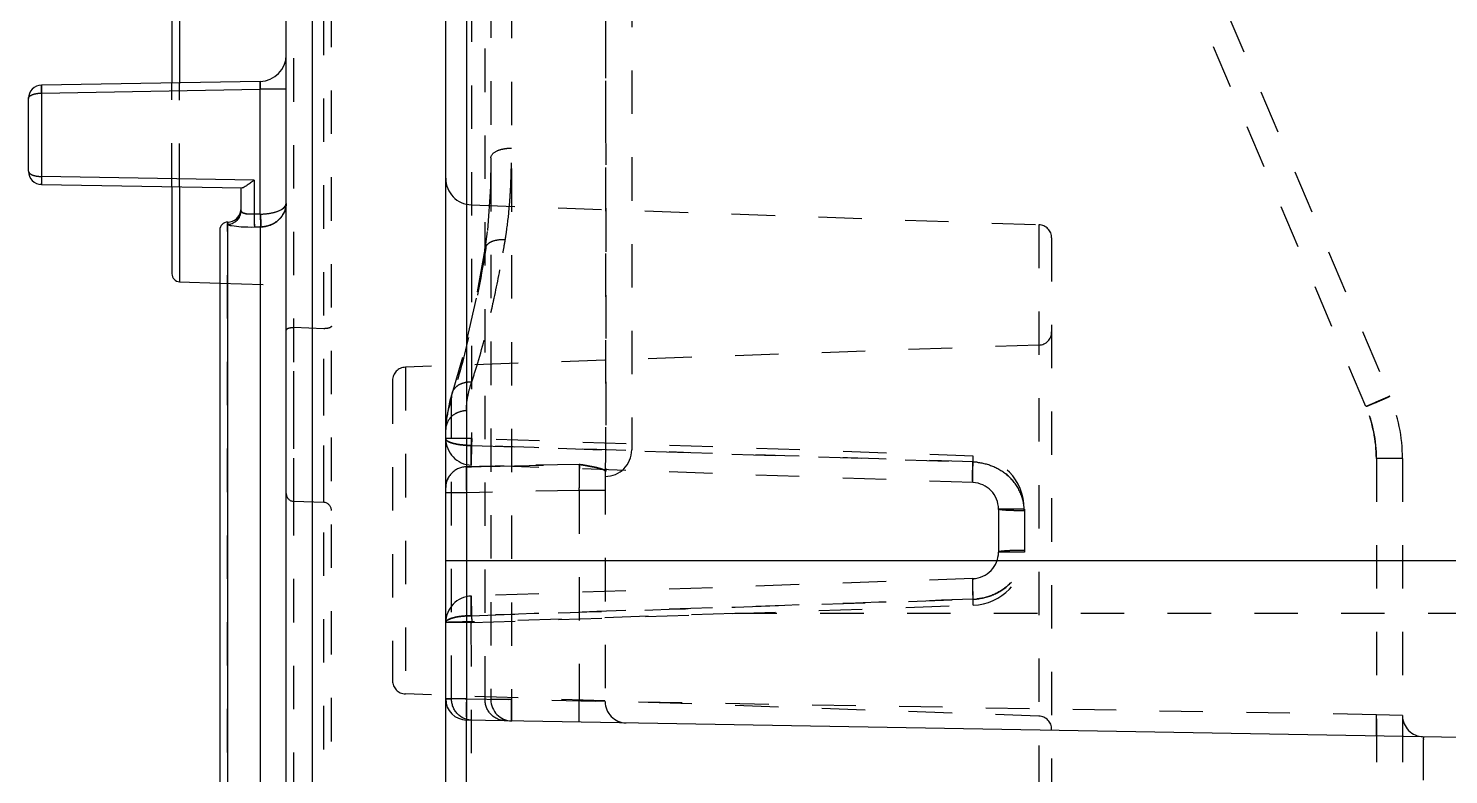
# Model space of a CAD drawing. Header units: millimetres. Extents: x -1265 to 1982, y -12197 to 1934.
# Drawn here: x 504.9 to 558.3, y 206.8 to 234.9 of the extents above; entities that cross this region are included whole.
import ezdxf

# ---------------------------------------------------------------- set-up
doc = ezdxf.new("R2010")
doc.units = ezdxf.units.MM
doc.header["$LTSCALE"] = 16.335
doc.linetypes.add('HIDDEN', pattern=[0.2, 0.1, -0.1])
doc.layers.get('0').update_dxf_attribs({"linetype": 'CONTINUOUS'})
doc.layers.add('DEFAULT_2', color=8, linetype='HIDDEN')

msp = doc.modelspace()

# ---------------------------------------------------------------- linework, layer by layer
at = {"color": 7, "linetype": 'Continuous'}
for p, q in [((520.598, -133.13), (520.598, 283.87)), ((514.598, -94.748), (514.598, 282.739)), ((515.572, 276.741), (515.572, -88.75)), ((521.384, 262.857), (521.384, 208.857)), ((510.298, 256.082), (510.298, 232.845)), ((510.587, 256.38), (510.587, 232.85)), ((513.615, 232.903), (505.389, 232.759)), ((505.389, 232.459), (513.615, 232.603)), ((505.389, 232.459), (505.389, 229.321)), ((513.615, 227.906), (513.615, 232.603)), ((514.598, 232.603), (513.615, 232.603)), ((504.898, 229.521), (504.898, 232.259)), ((513.389, 229.182), (505.389, 229.321)), ((505.389, 229.021), (512.936, 228.89)), ((510.298, 228.936), (510.298, 225.659)), ((510.587, 228.931), (510.587, 225.36)), ((512.898, 228.024), (512.898, 228.89)), ((513.389, 229.182), (513.389, 227.899)), ((513.615, 227.906), (513.389, 227.899)), ((512.098, 227.306), (512.098, 204.674)), ((512.387, 227.526), (512.387, 204.511)), ((512.398, 227.585), (512.393, 227.527)), ((512.398, 227.605), (512.398, 227.585)), ((513.624, 227.417), (513.398, 227.409)), ((513.633, 204.538), (513.633, 227.417)), ((510.587, 225.36), (512.098, 225.307)), ((520.598, 214.87), (599.598, 214.87)), ((599.107, 207.5), (521.384, 208.857))]:
    msp.add_line(p, q, dxfattribs=at)
for centre, radius, start, end in [((513.598, 233.903), 1, 271, 360), ((505.398, 232.259), 0.5, 91, 180), ((505.398, 229.521), 0.5, 180, 269), ((512.398, 228.106), 0.5, 270, 350.8002), ((512.398, 227.305), 0.3, 90, 180), ((510.598, 225.66), 0.3, 180, 268), ((521.398, 209.656), 0.8, 180, 269)]:
    msp.add_arc(centre, radius, start, end, dxfattribs=at)
for points, knots in [([(504.898, 232.259), (504.898, 232.323), (505.03, 232.407), (505.2, 232.446), (505.324, 232.459), (505.389, 232.459)], [0, 0, 0, 0, 0.345637, 0.645531, 1, 1, 1, 1]), ([(505.389, 232.759), (505.387, 232.759), (505.39, 232.747), (505.386, 232.735), (505.388, 232.705), (505.386, 232.651), (505.388, 232.567), (505.388, 232.496), (505.389, 232.459)], [0, 0, 0, 0, 0.019152, 0.075116, 0.166846, 0.293184, 0.629857, 1, 1, 1, 1]), ([(513.615, 232.903), (513.618, 232.903), (513.619, 232.89), (513.621, 232.876), (513.622, 232.846), (513.623, 232.793), (513.621, 232.71), (513.618, 232.641), (513.615, 232.603)], [0, 0, 0, 0, 0.023468, 0.08469, 0.180135, 0.305023, 0.623367, 1, 1, 1, 1]), ([(504.898, 229.521), (504.898, 229.457), (505.031, 229.374), (505.201, 229.333), (505.324, 229.322), (505.389, 229.321)], [0, 0, 0, 0, 0.349302, 0.648144, 1, 1, 1, 1]), ([(505.389, 229.321), (505.389, 229.297), (505.388, 229.212), (505.386, 229.126), (505.387, 229.065)], [0, 0, 0, 0, 0.280339, 1, 1, 1, 1]), ([(505.387, 229.065), (505.387, 229.054), (505.392, 229.045), (505.385, 229.021), (505.389, 229.021)], [0, 0, 0, 0, 0.745059, 1, 1, 1, 1]), ([(513.389, 229.182), (513.346, 229.149), (513.261, 229.085), (513.14, 228.995), (513.036, 228.928), (512.966, 228.889), (512.936, 228.89)], [0, 0, 0, 0, 0.301036, 0.586699, 0.832841, 1, 1, 1, 1]), ([(513.615, 227.905), (513.746, 227.907), (513.992, 227.931), (514.331, 228.014), (514.598, 228.179), (514.598, 228.308)], [0, 0, 0, 0, 0.352336, 0.650583, 1, 1, 1, 1]), ([(513.997, 227.493), (514.17, 227.562), (514.477, 227.78), (514.598, 228.141), (514.598, 228.308)], [0, 0, 0, 0, 0.526757, 1, 1, 1, 1]), ([(512.829, 227.775), (512.84, 227.794), (512.878, 227.872), (512.898, 227.96), (512.898, 228.024)], [0, 0, 0, 0, 0.26133, 1, 1, 1, 1]), ([(513.149, 227.908), (513.086, 227.918), (513.003, 227.937), (512.92, 227.982), (512.898, 228.011), (512.898, 228.024)], [0, 0, 0, 0, 0.662365, 0.871584, 1, 1, 1, 1]), ([(513.389, 227.899), (513.368, 227.898), (513.288, 227.895), (513.208, 227.9), (513.149, 227.908)], [0, 0, 0, 0, 0.260461, 1, 1, 1, 1]), ([(513.389, 227.899), (513.39, 227.864), (513.394, 227.733), (513.397, 227.603), (513.398, 227.507)], [0, 0, 0, 0, 0.268719, 1, 1, 1, 1]), ([(513.633, 227.907), (513.636, 227.801), (513.636, 227.638), (513.641, 227.474), (513.633, 227.417)], [0, 0, 0, 0, 0.645601, 1, 1, 1, 1]), ([(512.398, 227.527), (512.419, 227.527), (512.507, 227.533), (512.593, 227.564), (512.652, 227.597)], [0, 0, 0, 0, 0.235852, 1, 1, 1, 1]), ([(512.544, 227.467), (512.512, 227.475), (512.472, 227.486), (512.415, 227.512), (512.415, 227.527)], [0, 0, 0, 0, 0.691676, 1, 1, 1, 1]), ([(513.398, 227.409), (513.234, 227.404), (512.948, 227.409), (512.663, 227.439), (512.544, 227.467)], [0, 0, 0, 0, 0.573426, 1, 1, 1, 1]), ([(513.398, 227.507), (513.398, 227.496), (513.399, 227.463), (513.399, 227.431), (513.398, 227.409)], [0, 0, 0, 0, 0.346429, 1, 1, 1, 1]), ([(521.384, 202.857), (521.383, 203.248), (521.381, 204.013), (521.38, 205.124), (521.378, 206.148), (521.378, 206.928), (521.378, 207.48), (521.378, 207.829), (521.379, 208.131), (521.38, 208.382), (521.38, 208.558), (521.381, 208.672), (521.381, 208.737), (521.383, 208.786), (521.381, 208.825), (521.386, 208.841), (521.381, 208.857), (521.384, 208.857)], [0, 0, 0, 0, 0.195092, 0.3827, 0.555558, 0.707136, 0.773007, 0.831443, 0.881916, 0.923896, 0.956914, 0.969982, 0.980726, 0.989122, 0.995148, 0.998781, 1, 1, 1, 1])]:
    msp.add_open_spline(points, degree=3, knots=knots, dxfattribs=at)
for points in [[(512.652, 227.597), (512.724, 227.639), (512.788, 227.702), (512.829, 227.775)], [(513.633, 227.417), (513.757, 227.421), (513.881, 227.447), (513.997, 227.493)]]:
    msp.add_open_spline(points, degree=3, dxfattribs=at)
at = {"layer": 'DEFAULT_2', "color": 8, "linetype": 'HIDDEN'}
for p, q in [((516.008, 64.006), (516.008, 283.738)), ((516.298, 64.308), (516.298, 283.465)), ((514.887, 163.531), (514.887, 282.95)), ((522.079, 209.631), (522.079, 268.844)), ((522.298, 268.841), (522.298, 209.627)), ((523.077, 268.827), (523.077, 209.627)), ((555.219, 220.66), (534.908, 268.621)), ((535.976, 268.602), (556.122, 221.05)), ((527.598, 262.714), (527.598, 219.027)), ((521.572, 258.888), (521.563, 219.195)), ((526.614, 237.925), (526.624, 218.226)), ((526.624, 228.02), (526.624, 237.867)), ((510.298, 228.936), (510.298, 232.845)), ((510.587, 228.931), (510.587, 232.85)), ((521.563, 228.253), (542.915, 227.507)), ((512.387, 204.375), (512.393, 227.533)), ((512.393, 227.527), (512.398, 227.605)), ((542.915, 227.507), (542.915, 204.473)), ((522.072, 226.589), (522.072, 226.589)), ((522.08, 226.462), (522.072, 226.589)), ((543.398, 227.007), (543.398, 204.973)), ((512.098, 225.307), (514.598, 225.22)), ((516.008, 223.591), (514.887, 223.63)), ((542.915, 222.973), (519.08, 222.141)), ((519.08, 222.141), (519.08, 209.839)), ((518.598, 221.643), (518.598, 210.338)), ((520.816, 220.916), (520.838, 221.164)), ((520.816, 209.653), (520.816, 220.917)), ((520.838, 221.164), (520.838, 221.164)), ((521.58, 219.456), (520.598, 219.456)), ((521.563, 219.195), (540.433, 218.574)), ((540.45, 218.797), (521.58, 219.456)), ((555.615, 218.709), (555.615, 202.26)), ((556.598, 218.709), (555.624, 218.709)), ((556.598, 218.709), (556.598, 206.804)), ((525.624, 218.483), (521.377, 218.392)), ((521.377, 218.392), (521.564, 218.396)), ((540.433, 217.798), (521.563, 218.457)), ((521.564, 218.396), (522.298, 218.411)), ((522.298, 218.411), (522.646, 218.419)), ((522.646, 218.419), (525.624, 218.483)), ((526.598, 218.226), (526.598, 209.552)), ((525.624, 217.504), (521.377, 217.414)), ((525.624, 217.504), (525.624, 209.582)), ((526.598, 217.504), (525.624, 217.504)), ((516.008, 217.051), (514.887, 217.089)), ((521.377, 217.414), (520.598, 217.414)), ((541.398, 216.798), (541.398, 215.182)), ((542.38, 216.798), (541.398, 216.798)), ((542.38, 216.798), (542.38, 215.182)), ((542.38, 215.182), (541.398, 215.182)), ((540.433, 214.183), (521.563, 213.524)), ((531.487, 213.112), (540.433, 213.406)), ((521.58, -112.561), (521.563, 212.786)), ((521.58, 212.525), (540.45, 213.184)), ((531.48, 212.87), (521.58, 212.551)), ((598.398, 212.87), (531.48, 212.87)), ((521.58, 212.525), (520.598, 212.525)), ((542.915, 209.007), (519.08, 209.839)), ((555.624, 209.059), (520.598, 209.657)), ((521.377, 209.656), (520.598, 209.656)), ((520.598, 209.656), (520.816, 209.653)), ((523.077, 209.627), (522.298, 209.627)), ((526.598, 209.552), (525.624, 209.582)), ((556.598, 209.028), (555.624, 209.059)), ((521.384, 202.857), (521.384, 208.857))]:
    msp.add_line(p, q, dxfattribs=at)
for points in [[(522.298, 230.023), (522.28, 228.916), (522.163, 227.25), (522.072, 226.589)], [(522.072, 226.589), (521.74, 224.735), (521.229, 222.502), (520.838, 221.164)], [(520.838, 221.164), (520.756, 220.888), (520.617, 220.156), (520.598, 219.795)]]:
    msp.add_lwpolyline(points, dxfattribs=at)
for centre, radius, start, end in [((521.598, 229.252), 1, 180, 268), ((512.398, 228.106), 0.5, 350.8002, 360), ((513.734, 228.336), 0.869, 322.3253, 330.3142), ((513.601, 228.497), 1.079, 295.368, 301.9938), ((542.898, 227.007), 0.5, 0, 88), ((470.327, 235.701), 53.239, 349.987, 350.5347), ((542.898, 223.473), 0.5, 272, 360), ((519.098, 221.641), 0.5, 92, 180), ((550.598, 218.709), 6, 0, 22.961), ((550.618, 218.707), 5.007, 0.0332, 22.9559), ((521.598, 219.456), 1, 180, 268), ((526.598, 219.028), 1, 270, 360), ((540.362, 216.423), 2.152, 83.7754, 88.117), ((540.38, 216.813), 1.985, 0.0032, 87.9842), ((535.656, 218.216), 9.042, 179.7425, 179.9813), ((564.825, 218.159), 43.455, 180.4053, 180.9832), ((540.398, 216.798), 1, 0, 88), ((514.898, 217.389), 0.3, 179.9322, 268.021), ((515.998, 216.751), 0.3, 0.0018, 88.002), ((540.398, 215.182), 1, 272, 360), ((540.38, 215.167), 1.985, 272.0158, 359.997), ((521.598, 212.525), 1, 92, 180), ((540.362, 215.555), 2.15, 271.8837, 276.3219), ((519.098, 210.339), 0.5, 180, 268), ((523.098, 209.627), 0.8, 180, 269), ((527.398, 209.552), 0.8, 180, 269), ((542.898, 208.507), 0.5, 0, 88), ((557.398, 209.028), 0.8, 180, 269)]:
    msp.add_arc(centre, radius, start, end, dxfattribs=at)
for points, knots in [([(504.898, 232.259), (504.898, 232.324), (505.031, 232.406), (505.201, 232.447), (505.324, 232.459), (505.389, 232.459)], [0, 0, 0, 0, 0.349302, 0.648144, 1, 1, 1, 1]), ([(505.389, 232.459), (505.388, 232.496), (505.388, 232.567), (505.386, 232.651), (505.388, 232.705), (505.386, 232.735), (505.39, 232.747), (505.387, 232.759), (505.389, 232.759)], [0, 0, 0, 0, 0.370143, 0.706816, 0.833154, 0.924884, 0.980848, 1, 1, 1, 1]), ([(513.615, 232.603), (513.618, 232.641), (513.621, 232.71), (513.623, 232.793), (513.622, 232.846), (513.621, 232.876), (513.619, 232.89), (513.618, 232.903), (513.615, 232.903)], [0, 0, 0, 0, 0.376633, 0.694977, 0.819864, 0.91531, 0.976532, 1, 1, 1, 1]), ([(522.298, 230.028), (522.298, 230.145), (522.513, 230.302), (522.793, 230.371), (522.982, 230.392), (523.077, 230.393)], [0, 0, 0, 0, 0.385212, 0.685756, 1, 1, 1, 1]), ([(522.995, 228.2), (523.01, 228.378), (523.062, 229.108), (523.077, 229.84), (523.077, 230.393)], [0, 0, 0, 0, 0.244285, 1, 1, 1, 1]), ([(522.298, 230.023), (522.298, 229.715), (522.285, 228.526), (522.21, 227.334), (522.079, 226.462)], [0, 0, 0, 0, 0.258866, 1, 1, 1, 1]), ([(504.898, 229.521), (504.898, 229.457), (505.03, 229.374), (505.2, 229.334), (505.324, 229.322), (505.389, 229.321)], [0, 0, 0, 0, 0.345637, 0.645531, 1, 1, 1, 1]), ([(505.389, 229.021), (505.387, 229.021), (505.39, 229.033), (505.387, 229.044), (505.387, 229.057), (505.387, 229.065)], [0, 0, 0, 0, 0.131723, 0.516622, 1, 1, 1, 1]), ([(513.615, 227.905), (513.746, 227.907), (513.992, 227.931), (514.331, 228.014), (514.598, 228.179), (514.598, 228.308)], [0, 0, 0, 0, 0.352338, 0.650583, 1, 1, 1, 1]), ([(514.598, 228.308), (514.598, 228.204), (514.569, 228.063), (514.507, 227.937), (514.489, 227.906)], [0, 0, 0, 0, 0.743613, 1, 1, 1, 1]), ([(522.841, 226.946), (522.858, 227.048), (522.922, 227.464), (522.969, 227.883), (522.995, 228.2)], [0, 0, 0, 0, 0.246243, 1, 1, 1, 1]), ([(512.898, 228.024), (512.898, 228.003), (512.953, 227.959), (513.039, 227.929), (513.112, 227.914), (513.149, 227.909)], [0, 0, 0, 0, 0.213945, 0.614253, 1, 1, 1, 1]), ([(513.389, 227.899), (513.392, 227.795), (513.395, 227.632), (513.401, 227.468), (513.398, 227.409)], [0, 0, 0, 0, 0.637594, 1, 1, 1, 1]), ([(513.633, 227.417), (513.641, 227.474), (513.636, 227.638), (513.636, 227.801), (513.633, 227.907)], [0, 0, 0, 0, 0.354399, 1, 1, 1, 1]), ([(514.422, 227.805), (514.405, 227.783), (514.333, 227.698), (514.245, 227.627), (514.173, 227.582)], [0, 0, 0, 0, 0.242835, 1, 1, 1, 1]), ([(526.614, 218.256), (526.615, 218.408), (526.622, 218.792), (526.627, 219.668), (526.623, 221.045), (526.625, 223.916), (526.624, 226.295), (526.624, 228.02)], [0, 0, 0, 0, 0.046798, 0.117986, 0.269091, 0.46989, 1, 1, 1, 1]), ([(512.393, 227.533), (512.393, 227.523), (512.424, 227.501), (512.474, 227.484), (512.519, 227.473), (512.544, 227.467)], [0, 0, 0, 0, 0.180216, 0.549988, 1, 1, 1, 1]), ([(514.064, 227.522), (513.964, 227.475), (513.819, 227.431), (513.671, 227.418), (513.633, 227.417)], [0, 0, 0, 0, 0.745622, 1, 1, 1, 1]), ([(522.075, 226.589), (522.085, 226.641), (522.137, 226.752), (522.233, 226.825), (522.289, 226.855)], [0, 0, 0, 0, 0.4604, 1, 1, 1, 1]), ([(522.289, 226.855), (522.37, 226.897), (522.556, 226.947), (522.745, 226.956), (522.841, 226.947)], [0, 0, 0, 0, 0.48886, 1, 1, 1, 1]), ([(522.079, 226.461), (521.915, 225.445), (521.566, 223.58), (521.084, 221.742), (520.816, 220.917)], [0, 0, 0, 0, 0.542671, 1, 1, 1, 1]), ([(522.303, 224.207), (522.344, 224.384), (522.509, 225.127), (522.654, 225.874), (522.755, 226.444)], [0, 0, 0, 0, 0.239284, 1, 1, 1, 1]), ([(521.578, 221.588), (521.645, 221.786), (521.92, 222.649), (522.147, 223.527), (522.303, 224.207)], [0, 0, 0, 0, 0.23041, 1, 1, 1, 1]), ([(514.887, 223.63), (514.818, 223.629), (514.724, 223.619), (514.626, 223.583), (514.598, 223.551), (514.598, 223.537)], [0, 0, 0, 0, 0.653045, 0.870629, 1, 1, 1, 1]), ([(514.887, 217.089), (514.885, 217.103), (514.887, 217.153), (514.883, 217.261), (514.883, 217.436), (514.881, 217.793), (514.881, 218.379), (514.88, 219.225), (514.881, 220.228), (514.882, 221.714), (514.886, 222.859), (514.887, 223.63)], [0, 0, 0, 0, 0.006319, 0.022975, 0.049762, 0.086342, 0.186661, 0.318511, 0.474704, 0.646612, 1, 1, 1, 1]), ([(516.298, 223.684), (516.298, 223.671), (516.269, 223.639), (516.172, 223.602), (516.077, 223.592), (516.008, 223.591)], [0, 0, 0, 0, 0.12587, 0.346258, 1, 1, 1, 1]), ([(516.008, 217.051), (516.012, 217.064), (516.008, 217.115), (516.013, 217.222), (516.012, 217.397), (516.014, 217.634), (516.014, 217.933), (516.015, 218.439), (516.016, 219.186), (516.015, 220.189), (516.014, 221.293), (516.011, 222.439), (516.009, 223.21), (516.008, 223.591)], [0, 0, 0, 0, 0.006307, 0.022962, 0.049673, 0.086147, 0.132005, 0.186522, 0.318301, 0.474554, 0.646526, 0.82491, 1, 1, 1, 1]), ([(520.841, 221.163), (520.864, 221.231), (520.935, 221.365), (521.119, 221.507), (521.342, 221.581), (521.501, 221.593), (521.578, 221.587)], [0, 0, 0, 0, 0.23591, 0.483667, 0.744922, 1, 1, 1, 1]), ([(521.434, 221.051), (521.442, 221.095), (521.481, 221.276), (521.533, 221.455), (521.578, 221.588)], [0, 0, 0, 0, 0.240762, 1, 1, 1, 1]), ([(520.816, 220.916), (520.782, 220.818), (520.666, 220.455), (520.598, 220.073), (520.598, 219.795)], [0, 0, 0, 0, 0.271559, 1, 1, 1, 1]), ([(521.377, 220.503), (521.377, 220.547), (521.382, 220.731), (521.407, 220.914), (521.434, 221.051)], [0, 0, 0, 0, 0.240103, 1, 1, 1, 1]), ([(556.122, 221.05), (556.123, 221.048), (556.113, 221.046), (556.104, 221.039), (556.081, 221.03), (556.038, 221.01), (555.962, 220.978), (555.852, 220.93), (555.717, 220.871), (555.503, 220.78), (555.335, 220.709), (555.219, 220.66)], [0, 0, 0, 0, 0.004914, 0.01937, 0.043142, 0.075982, 0.167847, 0.291809, 0.44309, 0.616592, 1, 1, 1, 1]), ([(555.228, 220.66), (555.343, 220.708), (555.51, 220.779), (555.721, 220.87), (555.855, 220.928), (555.964, 220.976), (556.039, 221.009), (556.081, 221.029), (556.105, 221.039), (556.113, 221.046), (556.123, 221.048), (556.122, 221.05)], [0, 0, 0, 0, 0.3836, 0.556816, 0.70802, 0.831988, 0.923821, 0.95669, 0.980507, 0.995015, 1, 1, 1, 1]), ([(521.377, 220.503), (521.28, 220.501), (521.082, 220.46), (520.743, 220.273), (520.598, 219.978), (520.598, 219.795)], [0, 0, 0, 0, 0.254213, 0.518808, 1, 1, 1, 1]), ([(521.563, 219.195), (521.439, 219.197), (521.209, 219.21), (520.94, 219.253), (520.766, 219.309), (520.664, 219.354), (520.598, 219.415), (520.598, 219.456)], [0, 0, 0, 0, 0.358763, 0.665731, 0.786797, 0.881746, 1, 1, 1, 1]), ([(520.598, 219.456), (520.598, 219.415), (520.664, 219.354), (520.766, 219.309), (520.94, 219.253), (521.209, 219.21), (521.439, 219.197), (521.563, 219.195)], [0, 0, 0, 0, 0.118254, 0.213202, 0.334268, 0.641237, 1, 1, 1, 1]), ([(521.563, 218.456), (521.558, 218.457), (521.561, 218.484), (521.554, 218.515), (521.555, 218.584), (521.553, 218.669), (521.555, 218.779), (521.557, 218.956), (521.56, 219.097), (521.563, 219.196)], [0, 0, 0, 0, 0.019219, 0.07311, 0.160726, 0.280016, 0.427835, 0.600763, 1, 1, 1, 1]), ([(521.563, 219.195), (521.56, 219.097), (521.557, 218.956), (521.555, 218.778), (521.553, 218.669), (521.555, 218.584), (521.554, 218.515), (521.561, 218.484), (521.558, 218.457), (521.563, 218.456)], [0, 0, 0, 0, 0.399176, 0.571989, 0.719803, 0.839147, 0.9268, 0.980749, 1, 1, 1, 1]), ([(521.58, 219.456), (521.576, 219.329), (521.57, 219.144), (521.564, 218.908), (521.561, 218.758), (521.559, 218.636), (521.558, 218.552), (521.56, 218.504), (521.559, 218.478), (521.562, 218.467), (521.561, 218.457), (521.563, 218.457)], [0, 0, 0, 0, 0.382011, 0.555411, 0.706847, 0.8311, 0.923281, 0.956281, 0.980207, 0.994819, 1, 1, 1, 1]), ([(540.433, 217.798), (540.428, 217.798), (540.43, 217.825), (540.423, 217.856), (540.424, 217.927), (540.423, 218.017), (540.424, 218.135), (540.426, 218.323), (540.43, 218.473), (540.433, 218.575)], [0, 0, 0, 0, 0.017582, 0.068283, 0.153039, 0.272414, 0.425253, 0.603763, 1, 1, 1, 1]), ([(540.433, 217.798), (540.431, 217.798), (540.432, 217.807), (540.429, 217.818), (540.43, 217.844), (540.428, 217.892), (540.429, 217.976), (540.431, 218.101), (540.434, 218.255), (540.44, 218.491), (540.446, 218.674), (540.45, 218.797)], [0, 0, 0, 0, 0.004999, 0.019227, 0.042665, 0.075185, 0.166901, 0.293222, 0.451088, 0.629862, 1, 1, 1, 1]), ([(542.363, 216.734), (542.363, 216.978), (542.254, 217.471), (541.806, 218.073), (541.168, 218.466), (540.678, 218.566), (540.433, 218.574)], [0, 0, 0, 0, 0.249638, 0.498924, 0.749088, 1, 1, 1, 1]), ([(540.595, 218.563), (540.823, 218.538), (541.272, 218.417), (541.658, 218.154), (541.82, 217.995)], [0, 0, 0, 0, 0.501027, 1, 1, 1, 1]), ([(521.377, 218.392), (521.177, 218.386), (520.767, 218.219), (520.598, 217.806), (520.598, 217.609)], [0, 0, 0, 0, 0.503844, 1, 1, 1, 1]), ([(521.377, 218.392), (521.374, 218.35), (521.372, 218.233), (521.369, 217.908), (521.373, 217.623), (521.377, 217.414)], [0, 0, 0, 0, 0.128453, 0.356652, 1, 1, 1, 1]), ([(521.377, 218.392), (521.372, 218.328), (521.372, 218.148), (521.371, 217.968), (521.372, 217.852)], [0, 0, 0, 0, 0.352392, 1, 1, 1, 1]), ([(525.624, 218.483), (525.74, 218.462), (525.961, 218.425), (526.257, 218.369), (526.462, 218.314), (526.566, 218.27), (526.598, 218.239), (526.598, 218.226)], [0, 0, 0, 0, 0.347246, 0.657243, 0.888489, 0.960207, 1, 1, 1, 1]), ([(525.624, 217.504), (525.629, 217.714), (525.633, 217.999), (525.63, 218.325), (525.628, 218.441), (525.624, 218.483)], [0, 0, 0, 0, 0.644547, 0.87198, 1, 1, 1, 1]), ([(525.624, 218.483), (525.625, 218.474), (525.629, 218.421), (525.63, 218.367), (525.63, 218.323)], [0, 0, 0, 0, 0.161148, 1, 1, 1, 1]), ([(526.531, 218.283), (526.482, 218.306), (526.357, 218.344), (526.055, 218.41), (525.802, 218.452), (525.624, 218.483)], [0, 0, 0, 0, 0.17477, 0.416869, 1, 1, 1, 1]), ([(526.614, 218.218), (526.614, 218.232), (526.581, 218.259), (526.551, 218.274), (526.531, 218.283)], [0, 0, 0, 0, 0.371393, 1, 1, 1, 1]), ([(520.598, 217.609), (520.598, 217.639), (520.607, 217.765), (520.647, 217.888), (520.692, 217.973)], [0, 0, 0, 0, 0.23721, 1, 1, 1, 1]), ([(542.363, 216.734), (542.243, 216.734), (542.065, 216.737), (541.837, 216.745), (541.688, 216.752), (541.57, 216.762), (541.477, 216.772), (541.432, 216.783), (541.398, 216.791), (541.398, 216.798)], [0, 0, 0, 0, 0.370906, 0.548554, 0.705049, 0.830296, 0.92152, 0.977918, 1, 1, 1, 1]), ([(540.433, 213.406), (540.678, 213.414), (541.168, 213.514), (541.806, 213.907), (542.254, 214.51), (542.363, 215.003), (542.363, 215.247)], [0, 0, 0, 0, 0.250847, 0.501048, 0.750418, 1, 1, 1, 1]), ([(542.363, 215.247), (542.243, 215.246), (542.065, 215.244), (541.837, 215.236), (541.688, 215.228), (541.57, 215.219), (541.477, 215.208), (541.432, 215.198), (541.398, 215.189), (541.398, 215.182)], [0, 0, 0, 0, 0.370906, 0.548554, 0.705049, 0.830296, 0.92152, 0.977918, 1, 1, 1, 1]), ([(540.433, 214.183), (540.428, 214.183), (540.43, 214.156), (540.423, 214.125), (540.424, 214.054), (540.423, 213.964), (540.424, 213.846), (540.426, 213.657), (540.43, 213.508), (540.433, 213.405)], [0, 0, 0, 0, 0.017582, 0.068283, 0.153039, 0.272414, 0.425253, 0.603763, 1, 1, 1, 1]), ([(540.433, 214.183), (540.428, 214.183), (540.43, 214.156), (540.423, 214.125), (540.424, 214.054), (540.423, 213.964), (540.424, 213.846), (540.426, 213.658), (540.43, 213.509), (540.433, 213.406)], [0, 0, 0, 0, 0.017578, 0.068264, 0.152995, 0.272332, 0.42514, 0.603646, 1, 1, 1, 1]), ([(540.45, 213.184), (540.446, 213.307), (540.44, 213.49), (540.434, 213.725), (540.431, 213.88), (540.429, 214.005), (540.428, 214.089), (540.43, 214.137), (540.429, 214.162), (540.432, 214.173), (540.431, 214.183), (540.433, 214.183)], [0, 0, 0, 0, 0.370138, 0.548912, 0.706778, 0.833099, 0.924815, 0.957335, 0.980773, 0.995001, 1, 1, 1, 1]), ([(541.824, 213.989), (541.661, 213.829), (541.276, 213.566), (540.826, 213.443), (540.599, 213.418)], [0, 0, 0, 0, 0.498837, 1, 1, 1, 1]), ([(521.563, 212.785), (521.56, 212.883), (521.557, 213.024), (521.555, 213.202), (521.553, 213.311), (521.555, 213.397), (521.554, 213.466), (521.561, 213.497), (521.558, 213.524), (521.563, 213.524)], [0, 0, 0, 0, 0.399111, 0.571925, 0.719744, 0.839095, 0.926758, 0.980715, 1, 1, 1, 1]), ([(521.563, 213.524), (521.561, 213.528), (521.561, 213.482), (521.558, 213.456), (521.56, 213.355), (521.561, 213.243), (521.564, 213.094), (521.57, 212.862), (521.576, 212.678), (521.58, 212.551)], [0, 0, 0, 0, 0.014941, 0.06819, 0.158073, 0.281481, 0.43365, 0.609423, 1, 1, 1, 1]), ([(521.563, 213.524), (521.561, 213.524), (521.562, 213.514), (521.559, 213.503), (521.56, 213.477), (521.558, 213.428), (521.559, 213.344), (521.561, 213.222), (521.564, 213.072), (521.57, 212.837), (521.576, 212.652), (521.58, 212.525)], [0, 0, 0, 0, 0.005181, 0.019793, 0.043719, 0.076719, 0.1689, 0.293153, 0.444589, 0.617989, 1, 1, 1, 1]), ([(520.598, 212.525), (520.598, 212.565), (520.664, 212.626), (520.766, 212.671), (520.94, 212.728), (521.209, 212.771), (521.439, 212.784), (521.563, 212.786)], [0, 0, 0, 0, 0.118254, 0.213202, 0.334268, 0.641237, 1, 1, 1, 1]), ([(521.563, 212.786), (521.439, 212.784), (521.209, 212.771), (520.94, 212.728), (520.766, 212.671), (520.664, 212.626), (520.598, 212.565), (520.598, 212.525)], [0, 0, 0, 0, 0.358763, 0.665731, 0.786797, 0.881746, 1, 1, 1, 1]), ([(521.58, 212.551), (521.455, 212.551), (521.272, 212.55), (521.04, 212.547), (520.893, 212.544), (520.773, 212.54), (520.691, 212.536), (520.644, 212.533), (520.619, 212.53), (520.607, 212.528), (520.598, 212.526), (520.598, 212.525)], [0, 0, 0, 0, 0.382985, 0.556248, 0.707345, 0.831193, 0.923037, 0.955932, 0.979814, 0.99448, 1, 1, 1, 1]), ([(521.585, 208.853), (521.387, 208.857), (520.975, 209.034), (520.816, 209.451), (520.816, 209.653)], [0, 0, 0, 0, 0.495771, 1, 1, 1, 1]), ([(521.377, 209.656), (521.375, 209.554), (521.373, 209.406), (521.373, 209.217), (521.373, 209.098), (521.374, 208.999), (521.377, 208.928), (521.378, 208.881), (521.381, 208.864), (521.382, 208.857), (521.384, 208.857)], [0, 0, 0, 0, 0.382693, 0.555703, 0.706954, 0.830945, 0.923173, 0.98002, 0.994562, 1, 1, 1, 1]), ([(522.848, 208.831), (522.65, 208.834), (522.238, 209.013), (522.079, 209.43), (522.079, 209.631)], [0, 0, 0, 0, 0.496128, 1, 1, 1, 1]), ([(523.077, 209.627), (523.074, 209.465), (523.073, 209.209), (523.071, 208.951), (523.079, 208.856)], [0, 0, 0, 0, 0.628549, 1, 1, 1, 1]), ([(523.084, 208.827), (523.082, 208.827), (523.081, 208.834), (523.078, 208.851), (523.077, 208.898), (523.074, 208.969), (523.073, 209.068), (523.073, 209.188), (523.073, 209.376), (523.075, 209.525), (523.077, 209.627)], [0, 0, 0, 0, 0.005438, 0.01998, 0.076827, 0.169055, 0.293046, 0.444297, 0.617307, 1, 1, 1, 1]), ([(525.631, 208.782), (525.63, 208.782), (525.629, 208.79), (525.627, 208.799), (525.626, 208.819), (525.623, 208.858), (525.621, 208.925), (525.62, 209.025), (525.62, 209.149), (525.621, 209.337), (525.622, 209.484), (525.624, 209.582)], [0, 0, 0, 0, 0.005296, 0.01963, 0.043125, 0.075675, 0.167399, 0.293676, 0.451457, 0.63012, 1, 1, 1, 1]), ([(555.631, 208.259), (555.63, 208.259), (555.629, 208.266), (555.627, 208.276), (555.626, 208.295), (555.623, 208.334), (555.621, 208.401), (555.62, 208.502), (555.62, 208.625), (555.621, 208.814), (555.622, 208.96), (555.624, 209.059)], [0, 0, 0, 0, 0.005296, 0.01963, 0.043125, 0.075675, 0.167399, 0.293676, 0.451457, 0.63012, 1, 1, 1, 1]), ([(523.079, 208.856), (523.079, 208.849), (523.081, 208.842), (523.081, 208.827), (523.084, 208.827)], [0, 0, 0, 0, 0.736716, 1, 1, 1, 1]), ([(557.384, 208.228), (557.381, 208.228), (557.386, 208.211), (557.38, 208.193), (557.383, 208.148), (557.381, 208.093), (557.381, 208.02), (557.38, 207.893), (557.379, 207.696), (557.379, 207.415), (557.378, 207.078), (557.378, 206.689), (557.378, 206.412), (557.378, 206.266)], [0, 0, 0, 0, 0.004194, 0.016688, 0.0374, 0.066242, 0.103125, 0.14796, 0.261124, 0.404802, 0.577188, 0.776262, 1, 1, 1, 1])]:
    msp.add_open_spline(points, degree=3, knots=knots, dxfattribs=at)
for points in [[(512.758, 227.679), (512.73, 227.65), (512.698, 227.625), (512.663, 227.604)], [(512.832, 227.78), (512.812, 227.744), (512.787, 227.709), (512.758, 227.679)], [(555.615, 218.709), (555.615, 219.372), (555.478, 220.049), (555.219, 220.66)], [(555.624, 218.709), (555.624, 219.372), (555.487, 220.049), (555.228, 220.66)], [(540.433, 218.575), (534.143, 218.781), (527.853, 218.988), (521.563, 219.196)], [(540.433, 213.405), (534.143, 213.2), (527.853, 212.993), (521.563, 212.786)], [(521.563, 212.785), (524.871, 212.894), (528.179, 213.003), (531.487, 213.112)]]:
    msp.add_open_spline(points, degree=3, dxfattribs=at)

doc.saveas('drawing.dxf')
